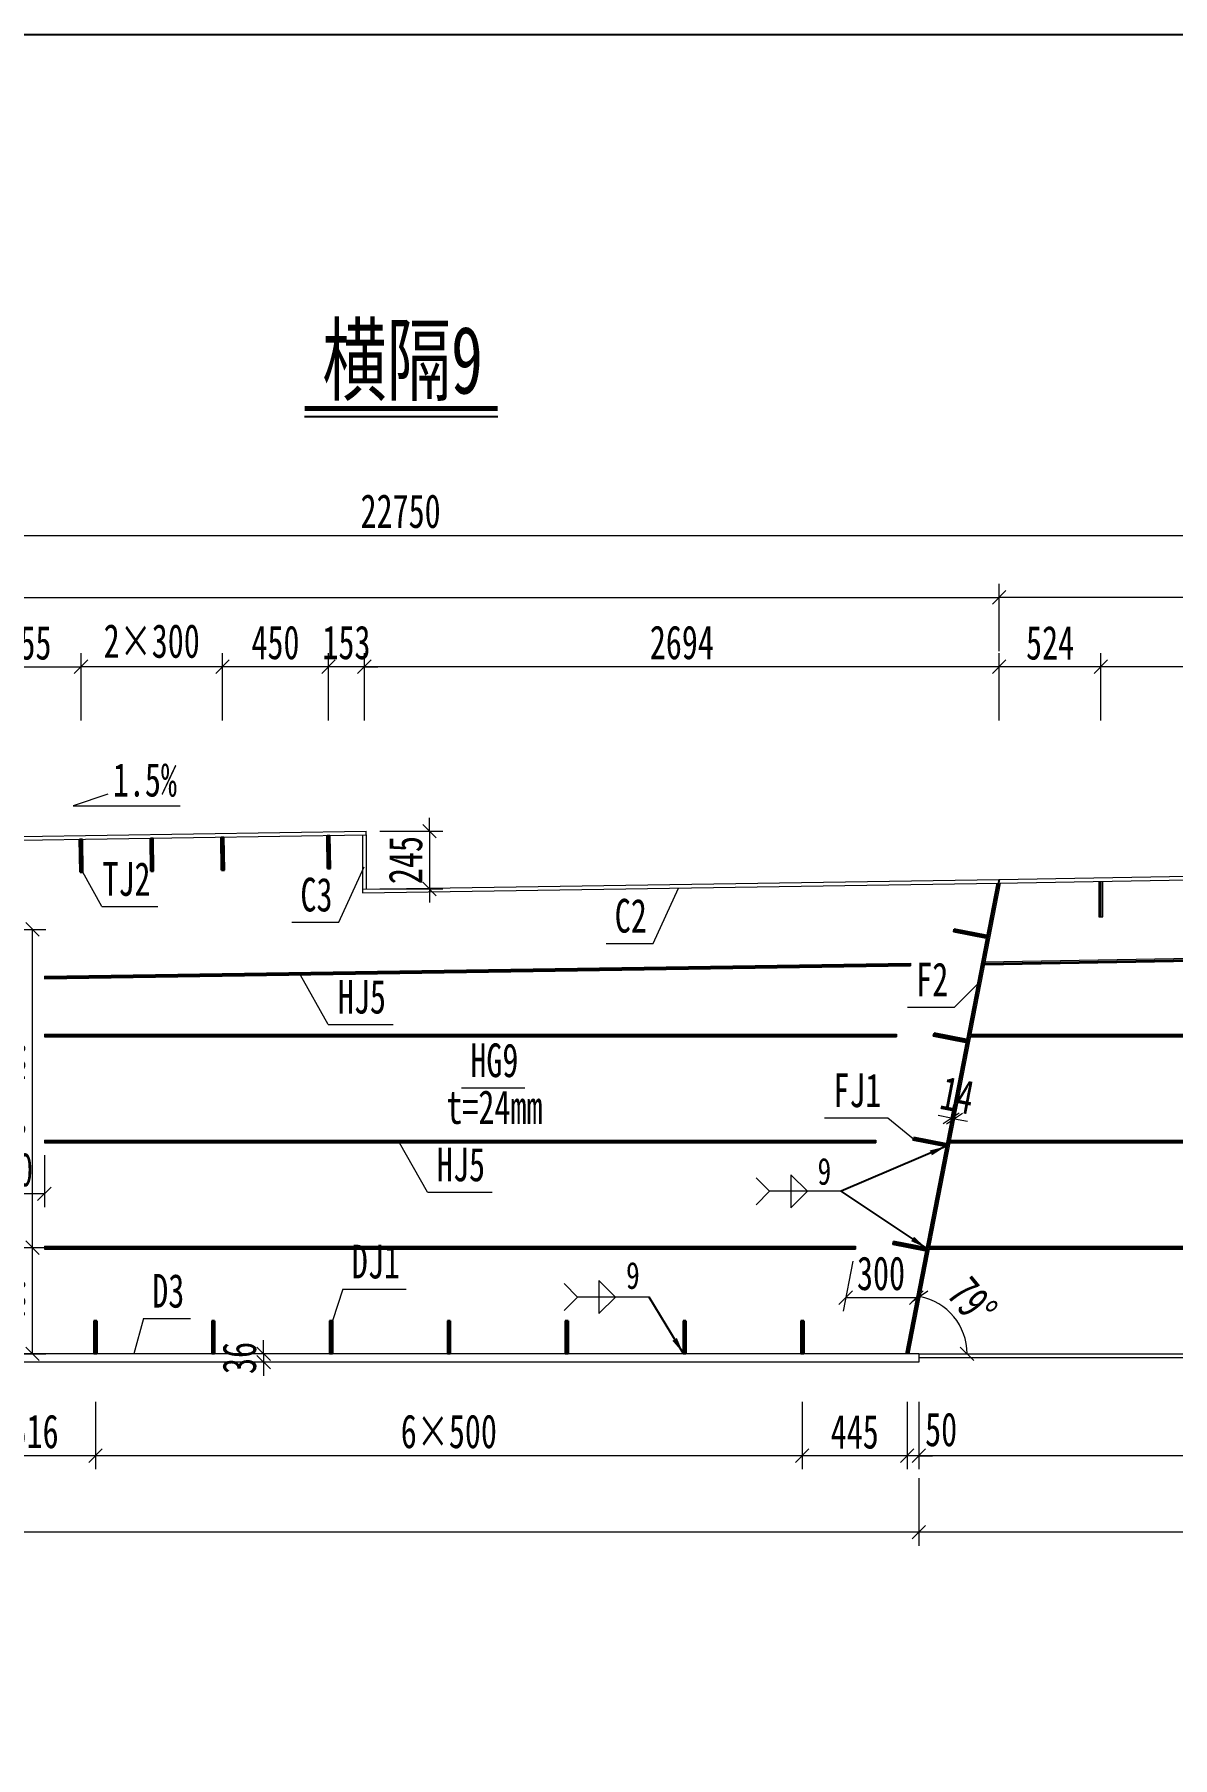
# Model space of a CAD drawing. Header units: millimetres. Extents: x -89049 to 410567, y -307459 to -100425.
# Drawn here: x 221759 to 226589, y -145943 to -138634 of the extents above; entities that cross this region are included whole.
import ezdxf
from ezdxf.enums import TextEntityAlignment as Align

# ---------------------------------------------------------------- set-up
doc = ezdxf.new("R2010")
doc.units = ezdxf.units.MM
doc.layers.get('Defpoints').update_dxf_attribs({"color": 8})
for name, color, linetype, lineweight in [('Dim', 4, 'Continuous', 15), ('文字', 7, 'Continuous', 15), ('标注线及字体', 2, 'Continuous', 15), ('细实线', 4, 'Continuous', 15), ('钢板粗线', 1, 'Continuous', 25), ('钢板细线', 6, 'Continuous', 15)]:
    doc.layers.add(name, color=color, linetype=linetype, lineweight=lineweight)
doc.layers.add('Text', color=4, linetype='Continuous')
doc.styles.add('111', font='', dxfattribs={"width": 0.7})
doc.styles.add('BM_Dim', font='', dxfattribs={"width": 0.85})
doc.styles.add('SMEDI', font='', dxfattribs={"width": 0.75})
doc.styles.get("Standard").update_dxf_attribs({"font": ''})
doc.styles.get('111').set_extended_font_data('仿宋_GB2312')
doc.styles.get('BM_Dim').set_extended_font_data('仿宋_GB2312')
doc.styles.get('SMEDI').set_extended_font_data('仿宋_GB2312')
doc.styles.get('Standard').set_extended_font_data('仿宋_GB2312')
doc.dimstyles.new('200', dxfattribs={"dimscale": 0, "dimtxt": 2.5, "dimasz": 1, "dimexe": 1, "dimexo": 1, "dimgap": 0.6, "dimtad": 1, "dimdec": 0, "dimdsep": 46, "dimtxsty": '111', "dimblk": 'OBLIQUE', "dimcen": 0, "dimclrd": 4, "dimclre": 4, "dimclrt": 4, "dimadec": 1, "dimazin": 2, "dimtfac": 1, "dimtdec": 0, "dimtix": 1, "dimtmove": 2, "dimatfit": 3, "dimfxl": 4, "dimfxlon": 1, "dimtolj": 1, "dimlwd": -1, "dimlwe": -1, "dimarcsym": 0})
doc.dimstyles.new('MSteel_1.0_1.0', dxfattribs={"dimtxt": 3, "dimasz": 1.2, "dimexe": 1, "dimexo": 1, "dimgap": 1, "dimtad": 3, "dimtoh": 1, "dimdec": 0, "dimzin": 0, "dimdsep": 46, "dimtxsty": 'Standard', "dimblk": 'ARCHTICK', "dimcen": 0.09, "dimclrd": 3, "dimclre": 3, "dimadec": 0, "dimazin": 0, "dimtfac": 1, "dimtdec": 4, "dimtofl": 0, "dimtmove": 0, "dimatfit": 3, "dimfxl": 1, "dimtolj": 1, "dimtzin": 0, "dimarcsym": 0})

# ---------------------------------------------------------------- blocks, each defined once
blk = doc.blocks.new('_Oblique')
at = {"color": 0, "linetype": 'ByBlock', "lineweight": -2}
blk.add_line((-0.5, -0.5), (0.5, 0.5), dxfattribs=at)
blk = doc.blocks.new('*D4017')
at = {"layer": 'Defpoints', "color": 0, "transparency": 16777216}
for p in [(225512.4, -144250), (228716, -144230), (225512.4, -144662.4)]:
    blk.add_point(p, dxfattribs=at)
at = {"layer": '细实线', "color": 4, "transparency": 16777216}
for p, q in [((225512.4, -144433.8), (225512.4, -144719.5)), ((228716, -144433.8), (228716, -144719.5)), ((228716, -144662.4), (225512.4, -144662.4))]:
    blk.add_line(p, q, dxfattribs=at)
at = {"layer": '细实线', "color": 4, "transparency": 16777216, "xscale": 57.14285714285715, "yscale": 57.14285714285715, "zscale": 57.14285714285715, "rotation": 180}
blk.add_blockref('_Oblique', (225512.4, -144662.4), dxfattribs=at)
at = {"layer": '细实线', "color": 4, "transparency": 16777216, "xscale": 57.14285714285715, "yscale": 57.14285714285715, "zscale": 57.14285714285715}
blk.add_blockref('_Oblique', (228716, -144662.4), dxfattribs=at)
at = {"layer": '细实线', "color": 4, "transparency": 16777216, "insert": (227114.2, -144560.1), "char_height": 142.86, "attachment_point": 5, "style": '111'}
blk.add_mtext('\\A1;3889', dxfattribs=at)
blk = doc.blocks.new('*D4018')
at = {"layer": 'Defpoints', "color": 0, "transparency": 16777216}
for p in [(225512.4, -144250), (233974, -144445.2), (225512.4, -144987)]:
    blk.add_point(p, dxfattribs=at)
at = {"layer": '细实线', "color": 4, "transparency": 16777216}
for p, q in [((225512.4, -144758.4), (225512.4, -145044.1)), ((233974, -144758.4), (233974, -145044.1)), ((233974, -144987), (225512.4, -144987))]:
    blk.add_line(p, q, dxfattribs=at)
at = {"layer": '细实线', "color": 4, "transparency": 16777216, "xscale": 57.14285714285715, "yscale": 57.14285714285715, "zscale": 57.14285714285715, "rotation": 180}
blk.add_blockref('_Oblique', (225512.4, -144987), dxfattribs=at)
at = {"layer": '细实线', "color": 4, "transparency": 16777216, "xscale": 57.14285714285715, "yscale": 57.14285714285715, "zscale": 57.14285714285715}
blk.add_blockref('_Oblique', (233974, -144987), dxfattribs=at)
at = {"layer": '细实线', "color": 4, "transparency": 16777216, "insert": (229743.2, -144870.5), "char_height": 142.857, "attachment_point": 5, "style": '111'}
blk.add_mtext('\\A1;19778/2', dxfattribs=at)
blk = doc.blocks.new('12-140加劲 无过焊孔')
at = {"layer": 'Defpoints'}
blk.add_line((38946.6, 32076.7), (38946.6, 32216.7), dxfattribs=at)
at = {"layer": '钢板粗线', "color": 7}
for p, q in [((38940.6, 32076.7), (38940.6, 32216.7)), ((38940.6, 32216.7), (38952.6, 32216.7)), ((38952.6, 32076.7), (38952.6, 32216.7)), ((38940.6, 32076.7), (38952.6, 32076.7))]:
    blk.add_line(p, q, dxfattribs=at)
blk = doc.blocks.new('14-160加劲 无过焊孔')
at = {"layer": 'Defpoints'}
blk.add_line((38609.4, 32076.7), (38609.4, 32216.7), dxfattribs=at)
at = {"layer": '钢板粗线', "color": 7}
for p, q in [((38603.4, 32076.7), (38603.4, 32216.7)), ((38603.4, 32216.7), (38615.4, 32216.7)), ((38615.4, 32076.7), (38615.4, 32216.7)), ((38603.4, 32076.7), (38615.4, 32076.7))]:
    blk.add_line(p, q, dxfattribs=at)
blk = doc.blocks.new('*D4030')
at = {"layer": 'Defpoints', "color": 0, "transparency": 16777216}
for p in [(221956.4, -141315.9), (221501, -142048), (221956.4, -142047.7)]:
    blk.add_point(p, dxfattribs=at)
at = {"layer": '细实线', "color": 4, "transparency": 16777216}
for p, q in [((221501, -141544.4), (221501, -141258.7)), ((221956.4, -141544.4), (221956.4, -141258.7)), ((221501, -141315.9), (221956.4, -141315.9))]:
    blk.add_line(p, q, dxfattribs=at)
at = {"layer": '细实线', "color": 4, "transparency": 16777216, "xscale": 57.14285714285715, "yscale": 57.14285714285715, "zscale": 57.14285714285715, "rotation": 180}
blk.add_blockref('_Oblique', (221501, -141315.9), dxfattribs=at)
at = {"layer": '细实线', "color": 4, "transparency": 16777216, "xscale": 57.14285714285715, "yscale": 57.14285714285715, "zscale": 57.14285714285715}
blk.add_blockref('_Oblique', (221956.4, -141315.9), dxfattribs=at)
at = {"layer": '细实线', "color": 4, "transparency": 16777216, "insert": (221728.7, -141215.2), "char_height": 142.86, "attachment_point": 5, "style": '111'}
blk.add_mtext('\\A1;455', dxfattribs=at)
blk = doc.blocks.new('*D4031')
at = {"layer": 'Defpoints', "color": 0, "transparency": 16777216}
for p in [(233974, -140759), (212651.3, -140933), (233974, -142218.3)]:
    blk.add_point(p, dxfattribs=at)
at = {"layer": '细实线', "color": 4, "transparency": 16777216}
for p, q in [((212651.3, -140875.9), (212651.3, -140701.9)), ((212651.3, -140759), (233974, -140759)), ((233974, -140987.6), (233974, -140701.9))]:
    blk.add_line(p, q, dxfattribs=at)
at = {"layer": '细实线', "color": 4, "transparency": 16777216, "xscale": 57.14285714285715, "yscale": 57.14285714285715, "zscale": 57.14285714285715, "rotation": 180}
blk.add_blockref('_Oblique', (212651.3, -140759), dxfattribs=at)
at = {"layer": '细实线', "color": 4, "transparency": 16777216, "xscale": 57.14285714285715, "yscale": 57.14285714285715, "zscale": 57.14285714285715}
blk.add_blockref('_Oblique', (233974, -140759), dxfattribs=at)
at = {"layer": '细实线', "color": 4, "transparency": 16777216, "insert": (223312.6, -140656.8), "char_height": 142.86, "attachment_point": 5, "style": '111'}
blk.add_mtext('\\A1;22750', dxfattribs=at)
blk = doc.blocks.new('*D4032')
at = {"layer": 'Defpoints', "color": 0, "transparency": 16777216}
for p in [(225853.5, -141021.7), (214781.3, -141966.3), (225853.5, -142218.3)]:
    blk.add_point(p, dxfattribs=at)
at = {"layer": '细实线', "color": 4, "transparency": 16777216}
for p, q in [((214781.3, -141250.3), (214781.3, -140964.6)), ((225853.5, -141250.3), (225853.5, -140964.6)), ((214781.3, -141021.7), (225853.5, -141021.7))]:
    blk.add_line(p, q, dxfattribs=at)
at = {"layer": '细实线', "color": 4, "transparency": 16777216, "xscale": 57.14285714285715, "yscale": 57.14285714285715, "zscale": 57.14285714285715, "rotation": 180}
blk.add_blockref('_Oblique', (214781.3, -141021.7), dxfattribs=at)
at = {"layer": '细实线', "color": 4, "transparency": 16777216, "xscale": 57.14285714285715, "yscale": 57.14285714285715, "zscale": 57.14285714285715}
blk.add_blockref('_Oblique', (225853.5, -141021.7), dxfattribs=at)
at = {"layer": '细实线', "color": 4, "transparency": 16777216, "insert": (220317.4, -140919.5), "char_height": 142.86, "attachment_point": 5, "style": '111'}
blk.add_mtext('\\A1;11072', dxfattribs=at)
blk = doc.blocks.new('*D4033')
at = {"layer": 'Defpoints', "color": 0, "transparency": 16777216}
for p in [(225017.4, -144234), (225462.4, -144234), (225017.4, -144662.4)]:
    blk.add_point(p, dxfattribs=at)
at = {"layer": '细实线', "color": 4, "transparency": 16777216}
for p, q in [((225017.4, -144433.8), (225017.4, -144719.5)), ((225462.4, -144433.8), (225462.4, -144719.5)), ((225462.4, -144662.4), (225017.4, -144662.4))]:
    blk.add_line(p, q, dxfattribs=at)
at = {"layer": '细实线', "color": 4, "transparency": 16777216, "xscale": 57.14285714285715, "yscale": 57.14285714285715, "zscale": 57.14285714285715, "rotation": 180}
blk.add_blockref('_Oblique', (225017.4, -144662.4), dxfattribs=at)
at = {"layer": '细实线', "color": 4, "transparency": 16777216, "xscale": 57.14285714285715, "yscale": 57.14285714285715, "zscale": 57.14285714285715}
blk.add_blockref('_Oblique', (225462.4, -144662.4), dxfattribs=at)
at = {"layer": '细实线', "color": 4, "transparency": 16777216, "insert": (225239.9, -144561.7), "char_height": 142.86, "attachment_point": 5, "style": '111'}
blk.add_mtext('\\A1;445', dxfattribs=at)
blk = doc.blocks.new('*D4034')
at = {"layer": 'Defpoints', "color": 0, "transparency": 16777216}
for p in [(222731.3, -144266), (222871.3, -144230), (222871.3, -144266)]:
    blk.add_point(p, dxfattribs=at)
at = {"layer": '细实线', "color": 4, "transparency": 16777216}
for p, q in [((222731.3, -144230), (222731.3, -144172.9)), ((222814.2, -144230), (222674.1, -144230)), ((222814.2, -144266), (222674.1, -144266)), ((222731.3, -144230), (222731.3, -144266)), ((222731.3, -144266), (222731.3, -144323.2))]:
    blk.add_line(p, q, dxfattribs=at)
at = {"layer": '细实线', "color": 4, "transparency": 16777216, "xscale": 57.14285714285715, "yscale": 57.14285714285715, "zscale": 57.14285714285715}
for p, rotation in [((222731.3, -144230), 270), ((222731.3, -144266), 90)]:
    blk.add_blockref('_Oblique', p, dxfattribs=dict(at, rotation=rotation))
at = {"layer": '细实线', "color": 4, "transparency": 16777216, "insert": (222629, -144248), "char_height": 142.86, "attachment_point": 5, "rotation": 90, "style": '111'}
blk.add_mtext('\\A1;36', dxfattribs=at)
blk = doc.blocks.new('*D4035')
at = {"layer": 'Defpoints', "color": 0, "transparency": 16777216}
for p in [(222017.4, -144230), (225017.4, -144234), (222017.4, -144662.4)]:
    blk.add_point(p, dxfattribs=at)
at = {"layer": '细实线', "color": 4, "transparency": 16777216}
for p, q in [((222017.4, -144433.8), (222017.4, -144719.5)), ((225017.4, -144433.8), (225017.4, -144719.5)), ((225017.4, -144662.4), (222017.4, -144662.4))]:
    blk.add_line(p, q, dxfattribs=at)
at = {"layer": '细实线', "color": 4, "transparency": 16777216, "xscale": 57.14285714285715, "yscale": 57.14285714285715, "zscale": 57.14285714285715, "rotation": 180}
blk.add_blockref('_Oblique', (222017.4, -144662.4), dxfattribs=at)
at = {"layer": '细实线', "color": 4, "transparency": 16777216, "xscale": 57.14285714285715, "yscale": 57.14285714285715, "zscale": 57.14285714285715}
blk.add_blockref('_Oblique', (225017.4, -144662.4), dxfattribs=at)
at = {"layer": '细实线', "color": 4, "transparency": 16777216, "insert": (223517.4, -144560.1), "char_height": 142.86, "attachment_point": 5, "style": '111'}
blk.add_mtext('\\A1;6×500', dxfattribs=at)
blk = doc.blocks.new('*D4036')
at = {"layer": 'Defpoints', "color": 0, "transparency": 16777216}
for p in [(221501, -144230), (222017.4, -144230), (221501, -144662.4)]:
    blk.add_point(p, dxfattribs=at)
at = {"layer": '细实线', "color": 4, "transparency": 16777216}
for p, q in [((221501, -144433.8), (221501, -144719.5)), ((222017.4, -144433.8), (222017.4, -144719.5)), ((222017.4, -144662.4), (221501, -144662.4))]:
    blk.add_line(p, q, dxfattribs=at)
at = {"layer": '细实线', "color": 4, "transparency": 16777216, "xscale": 57.14285714285715, "yscale": 57.14285714285715, "zscale": 57.14285714285715, "rotation": 180}
blk.add_blockref('_Oblique', (221501, -144662.4), dxfattribs=at)
at = {"layer": '细实线', "color": 4, "transparency": 16777216, "xscale": 57.14285714285715, "yscale": 57.14285714285715, "zscale": 57.14285714285715}
blk.add_blockref('_Oblique', (222017.4, -144662.4), dxfattribs=at)
at = {"layer": '细实线', "color": 4, "transparency": 16777216, "insert": (221759.2, -144560.1), "char_height": 142.86, "attachment_point": 5, "style": '111'}
blk.add_mtext('\\A1;516', dxfattribs=at)
blk = doc.blocks.new('*D4037')
at = {"layer": 'Defpoints', "color": 0, "transparency": 16777216}
for p in [(216816.5, -144208.5), (225512.4, -144467.9), (216816.5, -144987)]:
    blk.add_point(p, dxfattribs=at)
at = {"layer": '细实线', "color": 4, "transparency": 16777216}
for p, q in [((216816.5, -144758.4), (216816.5, -145044.1)), ((225512.4, -144758.4), (225512.4, -145044.1)), ((225512.4, -144987), (216816.5, -144987))]:
    blk.add_line(p, q, dxfattribs=at)
at = {"layer": '细实线', "color": 4, "transparency": 16777216, "xscale": 57.14285714285715, "yscale": 57.14285714285715, "zscale": 57.14285714285715, "rotation": 180}
blk.add_blockref('_Oblique', (216816.5, -144987), dxfattribs=at)
at = {"layer": '细实线', "color": 4, "transparency": 16777216, "xscale": 57.14285714285715, "yscale": 57.14285714285715, "zscale": 57.14285714285715}
blk.add_blockref('_Oblique', (225512.4, -144987), dxfattribs=at)
at = {"layer": '细实线', "color": 4, "transparency": 16777216, "insert": (221164.5, -144884.8), "char_height": 142.86, "attachment_point": 5, "style": '111'}
blk.add_mtext('\\A1;8696', dxfattribs=at)
blk = doc.blocks.new('*D4038')
at = {"layer": 'Defpoints', "color": 0, "transparency": 16777216}
for p in [(225462.4, -144234), (225512.4, -144234), (225462.4, -144662.4)]:
    blk.add_point(p, dxfattribs=at)
at = {"layer": '细实线', "color": 4, "transparency": 16777216}
for p, q in [((225462.4, -144433.8), (225462.4, -144719.5)), ((225512.4, -144433.8), (225512.4, -144719.5)), ((225462.4, -144662.4), (225405.3, -144662.4)), ((225512.4, -144662.4), (225462.4, -144662.4)), ((225512.4, -144662.4), (225569.6, -144662.4))]:
    blk.add_line(p, q, dxfattribs=at)
at = {"layer": '细实线', "color": 4, "transparency": 16777216, "xscale": 57.14285714285715, "yscale": 57.14285714285715, "zscale": 57.14285714285715}
blk.add_blockref('_Oblique', (225462.4, -144662.4), dxfattribs=at)
at = {"layer": '细实线', "color": 4, "transparency": 16777216, "xscale": 57.14285714285715, "yscale": 57.14285714285715, "zscale": 57.14285714285715, "rotation": 180}
blk.add_blockref('_Oblique', (225512.4, -144662.4), dxfattribs=at)
at = {"layer": '细实线', "color": 4, "transparency": 16777216, "insert": (225606.8, -144551.8), "char_height": 142.86, "attachment_point": 5, "style": '111'}
blk.add_mtext('\\A1;50', dxfattribs=at)
blk = doc.blocks.new('_ArchTick')
at = {"color": 0, "linetype": 'ByBlock', "const_width": 0.15}
blk.add_lwpolyline([(-0.5, -0.5), (0.5, 0.5)], dxfattribs=at)
blk = doc.blocks.new('角焊缝1')
at = {"layer": 'Dim'}
blk.add_line((-3101.17, 370.22), (-3106.48, 370.22), dxfattribs=at)
blk.add_lwpolyline([(-3107.48, 369.22), (-3106.48, 370.22), (-3107.48, 371.22)], dxfattribs=at)
blk.add_lwpolyline([(-3104.91, 371.45), (-3104.91, 368.99), (-3103.68, 370.22)], close=True, dxfattribs=at)
blk = doc.blocks.new('*D4041')
at = {"layer": 'Defpoints', "color": 0, "transparency": 16777216}
for p in [(225663.4, -143233.1), (225643.9, -143260), (225657.6, -143262.7)]:
    blk.add_point(p, dxfattribs=at)
at = {"layer": '细实线', "color": 4, "transparency": 16777216}
for p, q in [((225649.6, -143230.4), (225660.5, -143174.4)), ((225649.6, -143230.4), (225593.5, -143219.5)), ((225649.6, -143230.4), (225663.4, -143233.1)), ((225663.4, -143233.1), (225674.3, -143177)), ((225663.4, -143233.1), (225719.4, -143244))]:
    blk.add_line(p, q, dxfattribs=at)
at = {"layer": '细实线', "color": 4, "transparency": 16777216, "xscale": 57.14285714285715, "yscale": 57.14285714285715, "zscale": 57.14285714285715}
for p, rotation in [((225649.6, -143230.4), 349.0000000002715), ((225663.4, -143233.1), 169.0000000002716)]:
    blk.add_blockref('_Oblique', p, dxfattribs=dict(at, rotation=rotation))
at = {"layer": '细实线', "color": 4, "transparency": 16777216, "insert": (225675.7, -143132.9), "char_height": 142.86, "attachment_point": 5, "rotation": 349, "style": '111'}
blk.add_mtext('\\A1;14', dxfattribs=at)
blk = doc.blocks.new('*D4042')
at = {"layer": 'Defpoints', "color": 0, "transparency": 16777216}
for p in [(223159, -141315.9), (223159, -142031.9), (225853.5, -142218.3)]:
    blk.add_point(p, dxfattribs=at)
at = {"layer": '细实线', "color": 4, "transparency": 16777216}
for p, q in [((223159, -141544.4), (223159, -141258.7)), ((225853.5, -141544.4), (225853.5, -141258.7)), ((225853.5, -141315.9), (223159, -141315.9))]:
    blk.add_line(p, q, dxfattribs=at)
at = {"layer": '细实线', "color": 4, "transparency": 16777216, "xscale": 57.14285714285715, "yscale": 57.14285714285715, "zscale": 57.14285714285715, "rotation": 180}
blk.add_blockref('_Oblique', (223159, -141315.9), dxfattribs=at)
at = {"layer": '细实线', "color": 4, "transparency": 16777216, "xscale": 57.14285714285715, "yscale": 57.14285714285715, "zscale": 57.14285714285715}
blk.add_blockref('_Oblique', (225853.5, -141315.9), dxfattribs=at)
at = {"layer": '细实线', "color": 4, "transparency": 16777216, "insert": (224506.3, -141213.6), "char_height": 142.86, "attachment_point": 5, "style": '111'}
blk.add_mtext('\\A1;2694', dxfattribs=at)
blk = doc.blocks.new('*D4043')
at = {"layer": 'Defpoints', "color": 0, "transparency": 16777216}
for p in [(222556.4, -141315.9), (222556.4, -142038.6), (223006.4, -142024.5)]:
    blk.add_point(p, dxfattribs=at)
at = {"layer": '细实线', "color": 4, "transparency": 16777216}
for p, q in [((222556.4, -141544.4), (222556.4, -141258.7)), ((223006.4, -141544.4), (223006.4, -141258.7)), ((223006.4, -141315.9), (222556.4, -141315.9))]:
    blk.add_line(p, q, dxfattribs=at)
at = {"layer": '细实线', "color": 4, "transparency": 16777216, "xscale": 57.14285714285715, "yscale": 57.14285714285715, "zscale": 57.14285714285715, "rotation": 180}
blk.add_blockref('_Oblique', (222556.4, -141315.9), dxfattribs=at)
at = {"layer": '细实线', "color": 4, "transparency": 16777216, "xscale": 57.14285714285715, "yscale": 57.14285714285715, "zscale": 57.14285714285715}
blk.add_blockref('_Oblique', (223006.4, -141315.9), dxfattribs=at)
at = {"layer": '细实线', "color": 4, "transparency": 16777216, "insert": (222781.4, -141213.6), "char_height": 142.86, "attachment_point": 5, "style": '111'}
blk.add_mtext('\\A1;450', dxfattribs=at)
blk = doc.blocks.new('*D4044')
at = {"layer": 'Defpoints', "color": 0, "transparency": 16777216}
for p in [(221956.4, -141315.9), (221956.4, -142047.6), (222556.4, -142024.5)]:
    blk.add_point(p, dxfattribs=at)
at = {"layer": '细实线', "color": 4, "transparency": 16777216}
for p, q in [((221956.4, -141544.4), (221956.4, -141258.7)), ((222556.4, -141544.4), (222556.4, -141258.7)), ((222556.4, -141315.9), (221956.4, -141315.9))]:
    blk.add_line(p, q, dxfattribs=at)
at = {"layer": '细实线', "color": 4, "transparency": 16777216, "xscale": 57.14285714285715, "yscale": 57.14285714285715, "zscale": 57.14285714285715, "rotation": 180}
blk.add_blockref('_Oblique', (221956.4, -141315.9), dxfattribs=at)
at = {"layer": '细实线', "color": 4, "transparency": 16777216, "xscale": 57.14285714285715, "yscale": 57.14285714285715, "zscale": 57.14285714285715}
blk.add_blockref('_Oblique', (222556.4, -141315.9), dxfattribs=at)
at = {"layer": '细实线', "color": 4, "transparency": 16777216, "insert": (222256.4, -141207.7), "char_height": 142.86, "attachment_point": 5, "style": '111'}
blk.add_mtext('\\A1;2×300', dxfattribs=at)
blk = doc.blocks.new('*D4068')
at = {"layer": 'Defpoints', "color": 0, "transparency": 16777216}
for p in [(221475.4, -143780), (221750.3, -143780), (221439.1, -144230)]:
    blk.add_point(p, dxfattribs=at)
at = {"layer": '细实线', "color": 4, "transparency": 16777216}
for p, q in [((221532.6, -143780), (221807.4, -143780)), ((221750.3, -144230), (221750.3, -143780)), ((221521.7, -144230), (221807.4, -144230))]:
    blk.add_line(p, q, dxfattribs=at)
at = {"layer": '细实线', "color": 4, "transparency": 16777216, "xscale": 57.14285714285715, "yscale": 57.14285714285715, "zscale": 57.14285714285715}
for p, rotation in [((221750.3, -143780), 90), ((221750.3, -144230), 270)]:
    blk.add_blockref('_Oblique', p, dxfattribs=dict(at, rotation=rotation))
at = {"layer": '细实线', "color": 4, "transparency": 16777216, "insert": (221648, -144005), "char_height": 142.86, "attachment_point": 5, "rotation": 90, "style": '111'}
blk.add_mtext('\\A1;450', dxfattribs=at)
blk = doc.blocks.new('*D4069')
at = {"layer": 'Defpoints', "color": 0, "transparency": 16777216}
for p in [(221498, -142430), (221750.3, -142430), (221439.1, -143780)]:
    blk.add_point(p, dxfattribs=at)
at = {"layer": '细实线', "color": 4, "transparency": 16777216}
for p, q in [((221555.2, -142430), (221807.4, -142430)), ((221750.3, -143780), (221750.3, -142430)), ((221521.7, -143780), (221807.4, -143780))]:
    blk.add_line(p, q, dxfattribs=at)
at = {"layer": '细实线', "color": 4, "transparency": 16777216, "xscale": 57.14285714285715, "yscale": 57.14285714285715, "zscale": 57.14285714285715}
for p, rotation in [((221750.3, -142430), 90), ((221750.3, -143780), 270)]:
    blk.add_blockref('_Oblique', p, dxfattribs=dict(at, rotation=rotation))
at = {"layer": '细实线', "color": 4, "transparency": 16777216, "insert": (221648, -143105), "char_height": 142.86, "attachment_point": 5, "rotation": 90, "style": '111'}
blk.add_mtext('\\A1;3×450', dxfattribs=at)
blk = doc.blocks.new('*D4072')
at = {"layer": 'Defpoints', "color": 0, "transparency": 16777216}
for p in [(225905.3, -141988.5), (225691, -144120.5), (225469.6, -144230), (225512.4, -144230), (226539.3, -144230)]:
    blk.add_point(p, dxfattribs=at)
at = {"layer": '细实线', "color": 4, "transparency": 16777216}
blk.add_arc((225469.6, -144230), 247.1, 0, 79, dxfattribs=at)
at = {"layer": '细实线', "color": 4, "transparency": 16777216, "xscale": 57.14285714285715, "yscale": 57.14285714285715, "zscale": 57.14285714285715}
for p, rotation in [((225516.7, -143987.5), 168.9999999999934), ((225716.6, -144230), 270)]:
    blk.add_blockref('_Oblique', p, dxfattribs=dict(at, rotation=rotation))
at = {"layer": '细实线', "color": 4, "transparency": 16777216, "insert": (225739.1, -144007.9), "char_height": 142.86, "attachment_point": 5, "rotation": 309.5, "style": '111'}
blk.add_mtext('\\A1;79%%d', dxfattribs=at)
blk = doc.blocks.new('*D4073')
at = {"layer": 'Defpoints', "color": 0, "transparency": 16777216}
for p in [(223006.4, -141315.9), (223006.4, -142031.9), (223159, -142031.9)]:
    blk.add_point(p, dxfattribs=at)
at = {"layer": '细实线', "color": 4, "transparency": 16777216}
for p, q in [((223006.4, -141544.4), (223006.4, -141258.7)), ((223159, -141544.4), (223159, -141258.7)), ((223006.4, -141315.9), (222949.3, -141315.9)), ((223159, -141315.9), (223006.4, -141315.9)), ((223159, -141315.9), (223216.2, -141315.9))]:
    blk.add_line(p, q, dxfattribs=at)
at = {"layer": '细实线', "color": 4, "transparency": 16777216, "xscale": 57.14285714285715, "yscale": 57.14285714285715, "zscale": 57.14285714285715}
blk.add_blockref('_Oblique', (223006.4, -141315.9), dxfattribs=at)
at = {"layer": '细实线', "color": 4, "transparency": 16777216, "xscale": 57.14285714285715, "yscale": 57.14285714285715, "zscale": 57.14285714285715, "rotation": 180}
blk.add_blockref('_Oblique', (223159, -141315.9), dxfattribs=at)
at = {"layer": '细实线', "color": 4, "transparency": 16777216, "insert": (223082.7, -141213.6), "char_height": 142.86, "attachment_point": 5, "style": '111'}
blk.add_mtext('\\A1;153', dxfattribs=at)
blk = doc.blocks.new('*D4074')
at = {"layer": 'Defpoints', "color": 0, "transparency": 16777216}
for p in [(223167, -142013.6), (223167, -142258.6), (223435, -142258.6)]:
    blk.add_point(p, dxfattribs=at)
at = {"layer": '细实线', "color": 4, "transparency": 16777216}
for p, q in [((223435, -142013.6), (223435, -141956.4)), ((223224.2, -142013.6), (223492.2, -142013.6)), ((223435, -142013.6), (223435, -142258.6)), ((223224.2, -142258.6), (223492.2, -142258.6)), ((223435, -142258.6), (223435, -142315.7))]:
    blk.add_line(p, q, dxfattribs=at)
at = {"layer": '细实线', "color": 4, "transparency": 16777216, "xscale": 57.14285714285715, "yscale": 57.14285714285715, "zscale": 57.14285714285715}
for p, rotation in [((223435, -142013.6), 270), ((223435, -142258.6), 90)]:
    blk.add_blockref('_Oblique', p, dxfattribs=dict(at, rotation=rotation))
at = {"layer": '细实线', "color": 4, "transparency": 16777216, "insert": (223334.3, -142136.1), "char_height": 142.86, "attachment_point": 5, "rotation": 90, "style": '111'}
blk.add_mtext('\\A1;245', dxfattribs=at)
blk = doc.blocks.new('*D4075')
at = {"layer": 'Defpoints', "color": 0, "transparency": 16777216}
for p in [(225853.5, -141021.7), (225853.5, -142218.3), (228716, -142188.1)]:
    blk.add_point(p, dxfattribs=at)
at = {"layer": '细实线', "color": 4, "transparency": 16777216}
for p, q in [((225853.5, -141250.3), (225853.5, -140964.6)), ((228716, -141250.3), (228716, -140964.6)), ((228716, -141021.7), (225853.5, -141021.7))]:
    blk.add_line(p, q, dxfattribs=at)
at = {"layer": '细实线', "color": 4, "transparency": 16777216, "xscale": 57.14285714285715, "yscale": 57.14285714285715, "zscale": 57.14285714285715, "rotation": 180}
blk.add_blockref('_Oblique', (225853.5, -141021.7), dxfattribs=at)
at = {"layer": '细实线', "color": 4, "transparency": 16777216, "xscale": 57.14285714285715, "yscale": 57.14285714285715, "zscale": 57.14285714285715}
blk.add_blockref('_Oblique', (228716, -141021.7), dxfattribs=at)
at = {"layer": '细实线', "color": 4, "transparency": 16777216, "insert": (227284.8, -140919.5), "char_height": 142.86, "attachment_point": 5, "style": '111'}
blk.add_mtext('\\A1;3548', dxfattribs=at)
blk = doc.blocks.new('*D4433')
at = {"layer": 'Defpoints', "color": 0, "transparency": 16777216}
for p in [(226284.7, -141315.9), (228284.7, -141848.7), (226284.7, -141881.3)]:
    blk.add_point(p, dxfattribs=at)
at = {"layer": '细实线', "color": 4, "transparency": 16777216}
for p, q in [((226284.7, -141544.5), (226284.7, -141258.8)), ((228284.7, -141544.5), (228284.7, -141258.8)), ((228284.7, -141315.9), (226284.7, -141315.9))]:
    blk.add_line(p, q, dxfattribs=at)
at = {"layer": '细实线', "color": 4, "transparency": 16777216, "xscale": 57.14285714285715, "yscale": 57.14285714285715, "zscale": 57.14285714285715, "rotation": 180}
blk.add_blockref('_Oblique', (226284.7, -141315.9), dxfattribs=at)
at = {"layer": '细实线', "color": 4, "transparency": 16777216, "xscale": 57.14285714285715, "yscale": 57.14285714285715, "zscale": 57.14285714285715}
blk.add_blockref('_Oblique', (228284.7, -141315.9), dxfattribs=at)
at = {"layer": '细实线', "color": 4, "transparency": 16777216, "insert": (227284.7, -141213.7), "char_height": 142.857, "attachment_point": 5, "style": '111'}
blk.add_mtext('\\A1;\\f仿宋_GB2312|b0|i0|c134|p49;5×500', dxfattribs=at)
blk = doc.blocks.new('*D4435')
at = {"layer": 'Defpoints', "color": 0, "transparency": 16777216}
for p in [(225853.5, -141315.9), (225853.5, -141727.5), (226284.7, -141848.7)]:
    blk.add_point(p, dxfattribs=at)
at = {"layer": '细实线', "color": 4, "transparency": 16777216}
for p, q in [((225853.5, -141544.5), (225853.5, -141258.8)), ((226284.7, -141544.5), (226284.7, -141258.8)), ((226284.7, -141315.9), (225853.5, -141315.9))]:
    blk.add_line(p, q, dxfattribs=at)
at = {"layer": '细实线', "color": 4, "transparency": 16777216, "xscale": 57.14285714285715, "yscale": 57.14285714285715, "zscale": 57.14285714285715, "rotation": 180}
blk.add_blockref('_Oblique', (225853.5, -141315.9), dxfattribs=at)
at = {"layer": '细实线', "color": 4, "transparency": 16777216, "xscale": 57.14285714285715, "yscale": 57.14285714285715, "zscale": 57.14285714285715}
blk.add_blockref('_Oblique', (226284.7, -141315.9), dxfattribs=at)
at = {"layer": '细实线', "color": 4, "transparency": 16777216, "insert": (226069.1, -141215.2), "char_height": 142.86, "attachment_point": 5, "style": '111'}
blk.add_mtext('\\A1;524', dxfattribs=at)
blk = doc.blocks.new('*D5212')
at = {"layer": 'Defpoints', "color": 0}
for p in [(225242.8, -143780), (225542.8, -143780), (225501.6, -143991.9)]:
    blk.add_point(p, dxfattribs=at)
at = {"layer": '细实线', "color": 4}
for p, q in [((225231.7, -143837.2), (225190.5, -144049)), ((225531.7, -143837.2), (225490.5, -144049)), ((225201.6, -143991.9), (225501.6, -143991.9))]:
    blk.add_line(p, q, dxfattribs=at)
at = {"layer": '细实线', "color": 4, "xscale": 57.14285714285715, "yscale": 57.14285714285715, "zscale": 57.14285714285715, "rotation": 180}
blk.add_blockref('_Oblique', (225201.6, -143991.9), dxfattribs=at)
at = {"layer": '细实线', "color": 4, "xscale": 57.14285714285715, "yscale": 57.14285714285715, "zscale": 57.14285714285715}
blk.add_blockref('_Oblique', (225501.6, -143991.9), dxfattribs=at)
at = {"layer": '细实线', "color": 4, "insert": (225351.6, -143889.6), "char_height": 142.86, "attachment_point": 5, "style": '111'}
blk.add_mtext('\\A1;300', dxfattribs=at)
blk = doc.blocks.new('*D5214')
at = {"layer": 'Defpoints', "color": 0}
for p in [(221500.7, -143330), (221800.7, -143330), (221500.7, -143551.8)]:
    blk.add_point(p, dxfattribs=at)
at = {"layer": '细实线', "color": 4}
for p, q in [((221500.7, -143387.2), (221500.7, -143608.9)), ((221800.7, -143387.2), (221800.7, -143608.9)), ((221800.7, -143551.8), (221500.7, -143551.8))]:
    blk.add_line(p, q, dxfattribs=at)
at = {"layer": '细实线', "color": 4, "xscale": 57.14285714285715, "yscale": 57.14285714285715, "zscale": 57.14285714285715, "rotation": 180}
blk.add_blockref('_Oblique', (221500.7, -143551.8), dxfattribs=at)
at = {"layer": '细实线', "color": 4, "xscale": 57.14285714285715, "yscale": 57.14285714285715, "zscale": 57.14285714285715}
blk.add_blockref('_Oblique', (221800.7, -143551.8), dxfattribs=at)
at = {"layer": '细实线', "color": 4, "insert": (221650.7, -143449.5), "char_height": 142.86, "attachment_point": 5, "style": '111'}
blk.add_mtext('\\A1;300', dxfattribs=at)

msp = doc.modelspace()

# ---------------------------------------------------------------- linework, layer by layer
at = {"color": 4}
msp.add_line((222905.2, -140254.9), (223724.9, -140254.9), dxfattribs=at)
at = {"color": 6, "const_width": 20.6, "elevation": 0}
msp.add_lwpolyline([(222905.2, -140220.6), (223724.9, -140220.6)], dxfattribs=at)
at = {"layer": 'Defpoints'}
for p, q in [((225853.5, -142218.3), (225462.4, -144230)), ((226284.7, -142376.6), (226284.7, -142226.6)), ((221800.7, -142880), (225417.7, -142880)), ((225732, -142880), (233974.2, -142880)), ((221800.7, -143330), (225330.3, -143330)), ((225644.5, -143330), (233974.2, -143330)), ((221800.7, -143780), (225242.8, -143780)), ((225557, -143780), (233974.2, -143780))]:
    msp.add_line(p, q, dxfattribs=at)
msp.add_lwpolyline([(212566.6, -138634.1), (234566.6, -138634.1), (234566.6, -153251.3), (212566.6, -153251.3)], close=True, dxfattribs=at)
for points in [[(225791.4, -142574.4), (233974, -142430)], [(221800.7, -142634.1), (225476.3, -142578.9)]]:
    msp.add_lwpolyline(points, dxfattribs=at)
at = {"layer": '细实线'}
for p, q in [((222070, -141856.2), (221922.7, -141906)), ((221922.7, -141906), (222377.4, -141906)), ((222044.1, -142333.6), (221963.6, -142186.9)), ((223050.1, -142399.7), (223157.7, -142165.1)), ((224384.2, -142489.3), (224491.7, -142254.7)), ((222044.1, -142333.6), (222282, -142333.6)), ((222850.5, -142399.7), (223050.1, -142399.7)), ((224184.6, -142489.3), (224384.2, -142489.3)), ((223005.9, -142832.9), (222887.9, -142623.7)), ((225663.8, -142759.3), (225759.7, -142663.8)), ((225464.3, -142759.3), (225663.8, -142759.3)), ((223005.9, -142832.9), (223281.3, -142832.9)), ((223571.2, -143102.5), (223839.9, -143102.5)), ((225111.6, -143229.7), (225380.4, -143229.7)), ((225380.4, -143229.7), (225489.9, -143318.5)), ((223426.5, -143544.2), (223308.5, -143335)), ((223426.5, -143544.2), (223701.9, -143544.2)), ((223068, -143956.3), (223023.4, -144090)), ((223068, -143956.3), (223336.8, -143956.3)), ((222221.6, -144080.3), (222180, -144230)), ((222221.6, -144080.3), (222421.1, -144080.3))]:
    msp.add_line(p, q, dxfattribs=at)
at = {"layer": '钢板细线'}
for p, q in [((223151, -142029.8), (223151, -142258.8)), ((223167, -142029.6), (223167, -142013.6)), ((223167, -142029.6), (223167, -142258.6)), ((223151, -142258.8), (223151, -142274.8)), ((225843.2, -142234.4), (225455.3, -144230)), ((225857.5, -142234.2), (225469.6, -144230)), ((225476.3, -142572.9), (225476.3, -142584.9)), ((221800.7, -142628.1), (221800.7, -142640.1)), ((221800.7, -142874), (221800.7, -142886)), ((221800.7, -142874), (225417.7, -142874)), ((225417.7, -142874), (225417.7, -142886)), ((225733.2, -142874), (233974.2, -142874)), ((221800.7, -142886), (225417.7, -142886)), ((225730.8, -142886), (233974.2, -142886)), ((221800.7, -143324), (221800.7, -143336)), ((221800.7, -143324), (225330.3, -143324)), ((221800.7, -143336), (225330.3, -143336)), ((225330.3, -143324), (225330.3, -143336)), ((225643.3, -143336), (233974.2, -143336)), ((225645.7, -143324), (233974.2, -143324)), ((221800.7, -143774), (221800.7, -143786)), ((221800.7, -143774), (225242.8, -143774)), ((221800.7, -143786), (225242.8, -143786)), ((225242.8, -143774), (225242.8, -143786)), ((225555.9, -143786), (233974.2, -143786)), ((225558.2, -143774), (233974.2, -143774)), ((225512.4, -144230), (216816.5, -144230)), ((225512.4, -144266), (216816.5, -144266)), ((225512.4, -144230), (233974.2, -144230)), ((225512.4, -144230), (225512.4, -144266)), ((225512.4, -144246), (233974.2, -144246))]:
    msp.add_line(p, q, dxfattribs=at)
for points in [[(212651.3, -141944.9), (221701.3, -142035.5), (223167, -142013.6)], [(212651.3, -141960.9), (221701.3, -142051.5), (223167, -142029.6)], [(225853.5, -142218.3), (233974, -142075)], [(225850.4, -142234.3), (233974, -142091)], [(223151, -142258.8), (225853.5, -142218.3)], [(223151, -142274.8), (225850.4, -142234.3)], [(226276.7, -142226.8), (226276.7, -142376.6), (226292.7, -142376.6), (226292.7, -142226.5)], [(225790.2, -142580.4), (233974.1, -142436)], [(225792.6, -142568.3), (233973.9, -142424)], [(221800.7, -142628.1), (225476.3, -142572.9)], [(221800.7, -142640.1), (225476.3, -142584.9)]]:
    msp.add_lwpolyline(points, dxfattribs=at)

# ---------------------------------------------------------------- block references
at = {"layer": '细实线', "rotation": 0.8593722439355104}
for p in [(183497.5, -174844.9), (183797.5, -174840.4), (184097.5, -174835.9), (184547.5, -174829.1)]:
    msp.add_blockref('12-140加劲 无过焊孔', p, dxfattribs=at)
at = {"layer": '细实线', "color": 8, "xscale": 57.1428571428572, "yscale": 57.1428571428572, "zscale": 57.1428571428572}
for p in [(402392.1, -164696.3), (401577.2, -165145.1)]:
    msp.add_blockref('角焊缝1', p, dxfattribs=at)
at = {"layer": '钢板细线'}
for name, p, rotation in [('14-160加劲 无过焊孔', (249919.4, -186482.3), 78.99999835263283), ('14-160加劲 无过焊孔', (249833.5, -186924), 78.99999835263283), ('14-160加劲 无过焊孔', (249747.7, -187365.8), 78.99999835263283), ('14-160加劲 无过焊孔', (249661.8, -187807.5), 78.99999835263283), ('12-140加劲 无过焊孔', (260964, -112013.3), 180.0000000000009), ('12-140加劲 无过焊孔', (261464, -112013.3), 180.000000000001), ('12-140加劲 无过焊孔', (261964, -112013.3), 180.000000000001), ('12-140加劲 无过焊孔', (262464, -112013.3), 180.000000000001), ('12-140加劲 无过焊孔', (262964, -112013.3), 180.000000000001), ('12-140加劲 无过焊孔', (263464, -112013.3), 180.000000000001), ('12-140加劲 无过焊孔', (263964, -112013.3), 180.000000000001)]:
    msp.add_blockref(name, p, dxfattribs=dict(at, rotation=rotation))

# ---------------------------------------------------------------- texts
at = {"layer": 'Text', "style": 'SMEDI', "width": 0.75}
for p in [(225082.1, -143456), (224269.4, -143897.5)]:
    msp.add_text('9', height=114.3, dxfattribs=at).set_placement(p, align=Align.MIDDLE_LEFT)
at = {"layer": '文字', "style": 'BM_Dim', "width": 0.7}
for s, p in [('1.5%', (222227.4, -141909.5)), ('TJ2', (222149, -142330.5)), ('C3', (222955.5, -142396.7)), ('C2', (224289.5, -142486.3)), ('F2', (225569.2, -142756.2)), ('HJ5', (223148.3, -142829.8)), ('HG9', (223710.7, -143099.5)), ('FJ1', (225251.1, -143226.7)), ('t=24mm', (223710.7, -143297.9)), ('HJ5', (223568.9, -143541.1)), ('DJ1', (223207.5, -143953.3)), ('D3', (222326.5, -144077.2))]:
    msp.add_text(s, height=142.86, dxfattribs=at).set_placement(p, align=Align.BOTTOM_CENTER)
at = {"layer": '标注线及字体', "style": '111', "width": 0.7}
msp.add_text('横隔9', height=285.71, dxfattribs=at).set_placement((223321.5, -140009.5), align=Align.MIDDLE)

# ---------------------------------------------------------------- dimensions: what is measured, and where the dimension line sits
at = {"layer": '细实线'}
for base, p1, p2, text, picture, middle in [((233974, -140759), (212651.3, -140933), (233974, -142218.3), '22750', '*D4031', (223312.6, -140656.8)), ((225853.5, -141021.7), (228716, -142188.1), (225853.5, -142218.3), '3548', '*D4075', (227284.8, -140919.5)), ((226284.7, -141315.9), (228284.7, -141848.7), (226284.7, -141881.3), '\\f仿宋_GB2312|b0|i0|c134|p49;5×500', '*D4433', (227284.7, -141213.7)), ((222017.4, -144662.4), (225017.4, -144234), (222017.4, -144230), '6×500', '*D4035', (223517.4, -144560.1)), ((225512.4, -144662.4), (228716, -144230), (225512.4, -144250), '3889', '*D4017', (227114.2, -144560.1)), ((225512.4, -144987), (233974, -144445.2), (225512.4, -144250), '19778/2', '*D4018', (229743.2, -144870.5))]:
    dim = msp.add_linear_dim(base=base, p1=p1, p2=p2, text=text, dimstyle='200', override={"dimscale": 57.142857, "dimtxsty": '111', "dimblk": 'Oblique'}, dxfattribs=at)
    dim.commit()
    dim.dimension.update_dxf_attribs({"geometry": picture, "text_midpoint": middle})
for base, p1, p2, override, picture, middle in [((225853.5, -141021.7), (214781.3, -141966.3), (225853.5, -142218.3), {"dimscale": 57.142857, "dimtxsty": '111', "dimblk": 'Oblique'}, '*D4032', (220317.4, -140919.5)), ((221956.4, -141315.9), (221501, -142048), (221956.4, -142047.7), {"dimscale": 57.142857, "dimtxsty": '111', "dimblk": 'Oblique'}, '*D4030', (221728.7, -141215.2)), ((222556.4, -141315.9), (223006.4, -142024.5), (222556.4, -142038.6), {"dimscale": 57.142857, "dimtxsty": '111', "dimblk": 'Oblique'}, '*D4043', (222781.4, -141213.6)), ((223006.4, -141315.9), (223159, -142031.9), (223006.4, -142031.9), {"dimscale": 57.142857, "dimblk": 'Oblique'}, '*D4073', (223082.7, -141213.6)), ((223159.0143, -141315.8765), (225853.4919, -142218.2621), (223159.0143, -142031.8798), {"dimscale": 57.142857, "dimblk": 'Oblique'}, '*D4042', (224506.2531, -141213.6371)), ((221500.7, -143551.8), (221800.7, -143330), (221500.7, -143330), {"dimscale": 57.142857, "dimblk": 'Oblique'}, '*D5214', (221650.7, -143449.5)), ((225501.6, -143991.9), (225242.8, -143780), (225542.8, -143780), {"dimscale": 57.142857, "dimblk": 'Oblique'}, '*D5212', (225351.6, -143889.6)), ((216816.5, -144987), (225512.4, -144467.9), (216816.5, -144208.5), {"dimscale": 57.142857, "dimtxsty": '111', "dimblk": 'Oblique'}, '*D4037', (221164.5, -144884.8)), ((221501, -144662.4), (222017.4, -144230), (221501, -144230), {"dimscale": 57.142857, "dimblk": 'Oblique'}, '*D4036', (221759.2, -144560.1)), ((225017.4, -144662.4), (225462.4, -144234), (225017.4, -144234), {"dimscale": 57.142857, "dimblk": 'Oblique'}, '*D4033', (225239.9, -144561.7))]:
    dim = msp.add_linear_dim(base=base, p1=p1, p2=p2, dimstyle='200', override=override, dxfattribs=at)
    dim.commit()
    dim.dimension.update_dxf_attribs({"geometry": picture, "text_midpoint": middle})
dim = msp.add_linear_dim(base=(221956.4, -141315.9), p1=(222556.4, -142024.5), p2=(221956.4, -142047.6), text='2×300', dimstyle='200', override={"dimscale": 57.142857, "dimtxsty": '111', "dimblk": 'Oblique'}, dxfattribs=at)
dim.commit()
dim.dimension.update_dxf_attribs({"geometry": '*D4044', "text_midpoint": (222256.4, -141207.7), "dimtype": 160})
for base, p1, p2, angle, text, picture, middle in [((225853.5, -141315.9), (226284.7, -141848.7), (225853.5, -141727.5), 180, '524', '*D4435', (226069.1, -141215.2)), ((221750.3, -142430), (221439.1, -143780), (221498, -142430), 90, '3×450', '*D4069', (221648, -143105))]:
    dim = msp.add_linear_dim(base=base, p1=p1, p2=p2, angle=angle, text=text, dimstyle='200', override={"dimscale": 57.142857, "dimtxsty": '111', "dimblk": 'Oblique'}, dxfattribs=at)
    dim.commit()
    dim.dimension.update_dxf_attribs({"geometry": picture, "text_midpoint": middle})
for base, p1, p2, picture, middle in [((223435, -142258.6), (223167, -142013.6), (223167, -142258.6), '*D4074', (223334.3, -142136.1)), ((221750.3, -143780), (221439.1, -144230), (221475.4, -143780), '*D4068', (221648, -144005))]:
    dim = msp.add_linear_dim(base=base, p1=p1, p2=p2, angle=90, dimstyle='200', override={"dimscale": 57.142857, "dimblk": 'Oblique'}, dxfattribs=at)
    dim.commit()
    dim.dimension.update_dxf_attribs({"geometry": picture, "text_midpoint": middle})
dim = msp.add_angular_dim_2l(base=(225691, -144120.5), line1=((225905.3, -141988.5), (225469.6, -144230)), line2=((225512.4, -144230), (226539.3, -144230)), dimstyle='200', override={"dimscale": 57.142857, "dimblk": 'Oblique'}, dxfattribs=at)
dim.commit()
dim.dimension.update_dxf_attribs({"geometry": '*D4072', "text_midpoint": (225739.1, -144007.9)})
for p1, p2, distance, picture, middle in [((225643.9, -143260), (225657.6, -143262.7), 30.2, '*D4041', (225675.7, -143132.9)), ((222871.3, -144230), (222871.3, -144266), -140, '*D4034', (222629, -144248))]:
    dim = msp.add_aligned_dim(p1=p1, p2=p2, distance=distance, dimstyle='200', override={"dimscale": 57.142857, "dimblk": 'Oblique'}, dxfattribs=at)
    dim.commit()
    dim.dimension.update_dxf_attribs({"geometry": picture, "text_midpoint": middle})
dim = msp.add_linear_dim(base=(225462.4, -144662.4), p1=(225512.4, -144234), p2=(225462.4, -144234), dimstyle='200', override={"dimscale": 57.142857, "dimblk": 'Oblique'}, dxfattribs=at)
dim.commit()
dim.dimension.update_dxf_attribs({"geometry": '*D4038', "text_midpoint": (225606.8, -144551.8), "dimtype": 160})

# ---------------------------------------------------------------- leaders
at = {"layer": 'Dim'}
for points in [[(225626.2, -143351.1), (225182.1, -143540.7)], [(225542.6, -143781.1), (225182.1, -143540.7)], [(224511.4, -144227.4), (224367.2, -143989.5)]]:
    msp.add_leader(points, dimstyle='MSteel_1.0_1.0', override={"dimscale": 57.142857, "dimclrd": 256}, dxfattribs=at)

doc.saveas('drawing.dxf')
